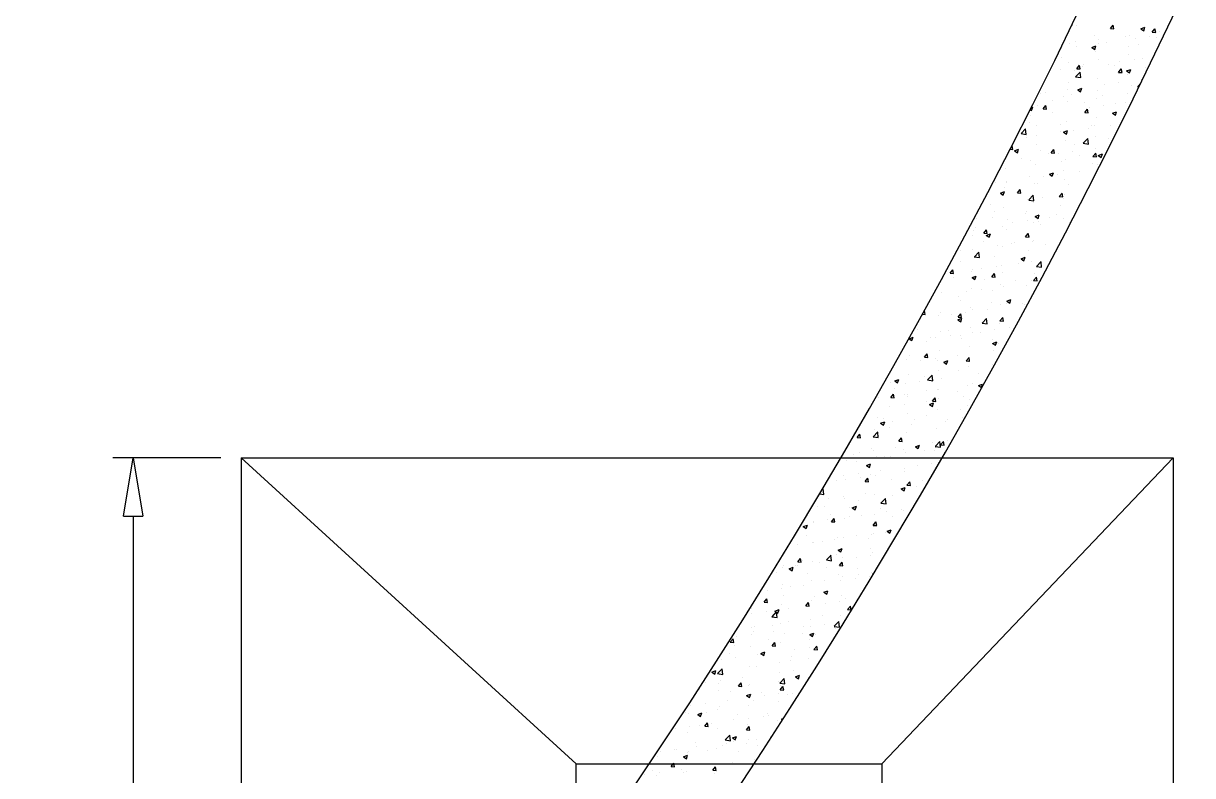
# Model space of a CAD drawing. Header units: millimetres. Extents: x 331487 to 517269, y 198509 to 399936.
# Drawn here: x 446105 to 448112, y 305752 to 307043 of the extents above; entities that cross this region are included whole.
import ezdxf

# ---------------------------------------------------------------- set-up
doc = ezdxf.new("R2010")
doc.units = ezdxf.units.MM
doc.header["$MEASUREMENT"] = 0
doc.layers.add('COLUMN', color=6, linetype='Continuous')
doc.layers.add('FOOTING', color=5, linetype='Continuous')

# ---------------------------------------------------------------- blocks, each defined once
blk = doc.blocks.new('_ClosedBlank')
at = {"color": 0, "linetype": 'ByBlock', "lineweight": -2}
for p, q in [((-1, 0.167), (0, 0)), ((-1, 0.167), (-1, -0.167)), ((0, 0), (-1, -0.167))]:
    blk.add_line(p, q, dxfattribs=at)

msp = doc.modelspace()

# ---------------------------------------------------------------- linework, layer by layer
at = {"layer": 'COLUMN', "color": 2, "linetype": 'Continuous'}
for p, q in [((447904.5, 307039.6), (447905.1, 307039.5)), ((447905, 307039.5), (447904.9, 307040.3)), ((447913.3, 307039.3), (447913.3, 307039.3)), ((447970.8, 307033.8), (447975.6, 307039.5)), ((447970.8, 307033.8), (447976.8, 307033.2)), ((447976.8, 307033.2), (447975.6, 307039.5)), ((448022.9, 307033.4), (448029.9, 307036.1)), ((448022.9, 307033.4), (448027.9, 307030)), ((448027.9, 307030), (448029.9, 307036.1)), ((448042.5, 307027.5), (448047.3, 307033.2)), ((448042.5, 307027.5), (448048.5, 307027)), ((448048.5, 307026.9), (448047.3, 307033.2)), ((448054.3, 307028.9), (448054.3, 307028.9)), ((447900.6, 307008), (447900.6, 307008)), ((447911.5, 307011.4), (447911.5, 307011.4)), ((447943.7, 307022.6), (447943.7, 307022.6)), ((447949.9, 307008.1), (447949.9, 307008.1)), ((447951.1, 307014.4), (447951.1, 307014.4)), ((447964.8, 307009.1), (447964.8, 307009.1)), ((447997.1, 307020.3), (447997.1, 307020.3)), ((448003, 307021.9), (448003, 307021.9)), ((448013, 307016.4), (448013, 307016.4)), ((448018.2, 307006.9), (448018.2, 307006.9)), ((448038, 307019.7), (448038, 307019.7)), ((448050.5, 307018.1), (448050.5, 307018.1)), ((447886.9, 306999.8), (447886.9, 306999.8)), ((447912, 307003.1), (447912, 307003.1)), ((447938.9, 307001.1), (447945.9, 307003.8)), ((447938.9, 307001.1), (447943.9, 306997.8)), ((447943.9, 306997.8), (447945.9, 307003.8)), ((447944.3, 306993.5), (447944.3, 306993.5)), ((448001.8, 306988.6), (448001.8, 306988.6)), ((448002.6, 307003.5), (448002.6, 307003.5)), ((447886, 306983.5), (447886, 306983.5)), ((447899.3, 306974.7), (447899.3, 306974.7)), ((447913, 306964.8), (447917.8, 306970.6)), ((447913, 306964.8), (447918.9, 306964.3)), ((447918.9, 306964.3), (447917.8, 306970.5)), ((447923.5, 306968.7), (447923.5, 306968.7)), ((447923.9, 306971.7), (447923.9, 306971.7)), ((447949.8, 306981.1), (447949.8, 306981.1)), ((447968.2, 306971.6), (447968.2, 306971.6)), ((447977.2, 306969.5), (447977.2, 306969.5)), ((447986.7, 306977), (447986.7, 306977)), ((448011.7, 306980.3), (448011.7, 306980.3)), ((448026.6, 306981.6), (448026.6, 306981.6)), ((448030.6, 306967.2), (448030.6, 306967.2)), ((447885.7, 306963.7), (447885.7, 306963.7)), ((447909.9, 306961.6), (447909.9, 306961.6)), ((447910.8, 306950.9), (447919.7, 306949.5)), ((447910.9, 306951), (447918.6, 306959.1)), ((447919.7, 306949.5), (447918.6, 306959)), ((447948.6, 306947.8), (447948.6, 306947.8)), ((447984.7, 306958.5), (447989.5, 306964.3)), ((447984.7, 306958.5), (447990.7, 306958)), ((447990.7, 306958), (447989.5, 306964.3)), ((447998.6, 306960.9), (448005.6, 306963.5)), ((447998.6, 306960.9), (448003.6, 306957.5)), ((448000.6, 306955.3), (448000.6, 306955.3)), ((448003.6, 306957.5), (448005.6, 306963.5)), ((448023.3, 306945.8), (448023.3, 306945.8)), ((447897.2, 306929.2), (447897.2, 306929.2)), ((447898.1, 306941.4), (447898.1, 306941.4)), ((447914.6, 306928.6), (447921.6, 306931.3)), ((447914.6, 306928.6), (447919.6, 306925.3)), ((447919.6, 306925.3), (447921.6, 306931.3)), ((447948.1, 306926.6), (447948.1, 306926.6)), ((447960.4, 306937.5), (447960.4, 306937.5)), ((447985.4, 306940.8), (447985.4, 306940.8)), ((448006.4, 306936.6), (448006.4, 306936.6)), ((448017.5, 306934.3), (448020, 306934)), ((448017.6, 306934.4), (448022.9, 306940)), ((447851, 306922.9), (447851, 306922.9)), ((447859.4, 306924.2), (447859.4, 306924.2)), ((447872.1, 306909.5), (447872.1, 306909.5)), ((447889.8, 306916.5), (447889.8, 306916.5)), ((447896.9, 306908.1), (447896.9, 306908.1)), ((447904.4, 306920.6), (447904.4, 306920.6)), ((447925.5, 306907.2), (447925.5, 306907.2)), ((447947.4, 306914.5), (447947.4, 306914.5)), ((447957.8, 306918.4), (447957.8, 306918.4)), ((447978.8, 306905), (447978.8, 306905)), ((447997, 306906.4), (447997, 306906.4)), ((447999.4, 306922), (447999.4, 306922)), ((448011.1, 306916.1), (448011.1, 306916.1)), ((447833.1, 306894.7), (447835.5, 306893)), ((447833.1, 306884.8), (447833.1, 306884.8)), ((447834.8, 306898), (447837.6, 306899)), ((447835.5, 306893), (447837.6, 306899)), ((447845.6, 306901.1), (447845.6, 306901.1)), ((447855.1, 306895.9), (447859.9, 306901.6)), ((447855.1, 306895.9), (447861.1, 306895.3)), ((447861.1, 306895.3), (447859.9, 306901.6)), ((447870.9, 306889.8), (447870.9, 306889.8)), ((447926.8, 306889.6), (447931.6, 306895.3)), ((447926.8, 306889.6), (447932.8, 306889.1)), ((447932.8, 306889.1), (447931.6, 306895.3)), ((447934.1, 306898.1), (447934.1, 306898.1)), ((447959.1, 306901.4), (447959.1, 306901.4)), ((447974.3, 306888.3), (447981.3, 306891)), ((447974.3, 306888.3), (447979.3, 306885)), ((447979.2, 306885), (447981.3, 306891)), ((447831.1, 306872.1), (447831.1, 306872.1)), ((447844.3, 306867.8), (447844.3, 306867.8)), ((447884.5, 306869.8), (447884.5, 306869.8)), ((447895.7, 306874.8), (447895.7, 306874.8)), ((447937.9, 306867.6), (447937.9, 306867.6)), ((447944, 306866.9), (447944, 306866.9)), ((447946.2, 306881.2), (447946.2, 306881.2)), ((447970.7, 306866.9), (447970.7, 306866.9)), ((447817.3, 306853.5), (447826.2, 306852.1)), ((447817.4, 306853.6), (447825.2, 306861.7)), ((447826.2, 306852.1), (447825.1, 306861.6)), ((447827.3, 306846.9), (447827.3, 306846.9)), ((447844.6, 306850.3), (447844.6, 306850.3)), ((447885.7, 306856.9), (447885.7, 306856.9)), ((447890.3, 306856.1), (447897.3, 306858.8)), ((447890.3, 306856.1), (447895.2, 306852.7)), ((447895.2, 306852.7), (447897.3, 306858.8)), ((447907.8, 306858.6), (447907.8, 306858.6)), ((447924.1, 306837), (447931.9, 306845.1)), ((447932.9, 306835.6), (447931.8, 306845)), ((447932.8, 306861.9), (447932.8, 306861.9)), ((447945, 306847.9), (447945, 306847.9)), ((447967.9, 306844.9), (447967.9, 306844.9)), ((447798.7, 306826.8), (447803.2, 306826.4)), ((447801.1, 306831.5), (447802.1, 306832.7)), ((447803.2, 306826.4), (447802.1, 306832.7)), ((447806.2, 306823.8), (447813.2, 306826.5)), ((447811.2, 306820.5), (447813.2, 306826.5)), ((447843.1, 306834.5), (447843.1, 306834.5)), ((447851.3, 306824.9), (447851.3, 306824.9)), ((447869, 306820.6), (447873.8, 306826.4)), ((447874.9, 306820.1), (447873.8, 306826.4)), ((447894.5, 306841.5), (447894.5, 306841.5)), ((447909.6, 306834.9), (447909.6, 306834.9)), ((447924, 306836.9), (447932.9, 306835.5)), ((447944.4, 306827.5), (447944.4, 306827.5)), ((447793, 306814.9), (447793, 306814.9)), ((447806.2, 306823.8), (447811.2, 306820.5)), ((447811.6, 306821), (447811.6, 306821)), ((447818.3, 306810.9), (447818.3, 306810.9)), ((447832.7, 306807.5), (447832.7, 306807.5)), ((447865, 306818.7), (447865, 306818.7)), ((447869, 306820.6), (447875, 306820.1)), ((447881.5, 306819.2), (447881.5, 306819.2)), ((447886.1, 306805.3), (447886.1, 306805.3)), ((447893.3, 306808.2), (447893.3, 306808.2)), ((447906.5, 306822.5), (447906.5, 306822.5)), ((447918.4, 306816.5), (447918.4, 306816.5)), ((447940.7, 306814.4), (447945.5, 306820.1)), ((447940.7, 306814.4), (447946.7, 306813.8)), ((447943.8, 306814.6), (447943.8, 306814.6)), ((447946.7, 306813.8), (447945.5, 306820.1)), ((447949.9, 306815.8), (447956.9, 306818.5)), ((447949.9, 306815.8), (447954.9, 306812.5)), ((447954.9, 306812.5), (447956.9, 306818.5)), ((447790, 306793.7), (447790, 306793.7)), ((447841.9, 306801.2), (447841.9, 306801.2)), ((447865.9, 306783.6), (447872.9, 306786.3)), ((447870.9, 306780.2), (447872.9, 306786.3)), ((447889.5, 306789.9), (447889.5, 306789.9)), ((447918.1, 306788), (447918.1, 306788)), ((447939.5, 306803), (447939.5, 306803)), ((447947.8, 306799.9), (447947.8, 306799.9)), ((447772.9, 306769.9), (447772.9, 306769.9)), ((447791.7, 306770.1), (447791.7, 306770.1)), ((447792, 306771.5), (447792, 306771.5)), ((447831.2, 306779.9), (447831.2, 306779.9)), ((447840.7, 306767.9), (447840.7, 306767.9)), ((447845.1, 306767.9), (447845.1, 306767.9)), ((447855.2, 306779.8), (447855.2, 306779.8)), ((447865.9, 306783.6), (447870.9, 306780.2)), ((447880.2, 306783.1), (447880.2, 306783.1)), ((447892, 306775), (447892, 306775)), ((447898.5, 306765.6), (447898.5, 306765.6)), ((447942.6, 306781.4), (447942.6, 306781.4)), ((447781.9, 306751.3), (447788.9, 306754)), ((447781.9, 306751.3), (447786.9, 306748)), ((447786.9, 306748), (447788.9, 306754)), ((447788.8, 306760.4), (447788.8, 306760.4)), ((447811.1, 306751.7), (447815.9, 306757.4)), ((447811.1, 306751.7), (447817.1, 306751.2)), ((447817.1, 306751.2), (447815.9, 306757.4)), ((447830.7, 306739.6), (447838.4, 306747.7)), ((447839.4, 306738.1), (447838.3, 306747.6)), ((447882.9, 306745.4), (447887.7, 306751.2)), ((447882.9, 306745.4), (447888.8, 306744.9)), ((447888.8, 306744.9), (447887.7, 306751.2)), ((447891.8, 306748.6), (447891.8, 306748.6)), ((447765.7, 306732), (447765.7, 306732)), ((447787.5, 306727.1), (447787.5, 306727.1)), ((447828.9, 306740.3), (447828.9, 306740.3)), ((447830.6, 306739.5), (447839.4, 306738.1)), ((447839.5, 306734.6), (447839.5, 306734.6)), ((447853.9, 306743.6), (447853.9, 306743.6)), ((447885.4, 306730.3), (447885.4, 306730.3)), ((447890.8, 306741.7), (447890.8, 306741.7)), ((447740, 306707.9), (447740, 306707.9)), ((447768.7, 306710.2), (447768.7, 306710.2)), ((447772.3, 306719), (447772.3, 306719)), ((447793.3, 306705.6), (447793.3, 306705.6)), ((447825.6, 306716.8), (447825.6, 306716.8)), ((447827, 306720.2), (447827, 306720.2)), ((447827.6, 306704.2), (447827.6, 306704.2)), ((447841.6, 306711.1), (447848.6, 306713.8)), ((447841.6, 306711.1), (447846.6, 306707.7)), ((447846.6, 306707.7), (447848.6, 306713.7)), ((447865.5, 306709.2), (447865.5, 306709.2)), ((447879, 306714.5), (447879, 306714.5)), ((447889.6, 306708.4), (447889.6, 306708.4)), ((447735.8, 306687.4), (447735.8, 306687.4)), ((447739.4, 306692.6), (447739.4, 306692.6)), ((447753.3, 306682.8), (447758.1, 306688.5)), ((447759.2, 306682.2), (447758.1, 306688.5)), ((447786.3, 306693.8), (447786.3, 306693.8)), ((447792.7, 306688.3), (447792.7, 306688.3)), ((447802.6, 306700.9), (447802.6, 306700.9)), ((447838.3, 306701.3), (447838.3, 306701.3)), ((447846.7, 306703.4), (447846.7, 306703.4)), ((447851, 306698.3), (447851, 306698.3)), ((447900.1, 306701.1), (447900.1, 306701.1)), ((447734.4, 306678.3), (447734.4, 306678.3)), ((447752.4, 306668.2), (447752.4, 306668.2)), ((447753.3, 306682.8), (447759.3, 306682.2)), ((447757.6, 306678.8), (447764.6, 306681.5)), ((447757.6, 306678.8), (447762.5, 306675.5)), ((447762.5, 306675.5), (447764.6, 306681.5)), ((447801.3, 306664.7), (447801.3, 306664.7)), ((447805.7, 306666), (447805.7, 306666)), ((447825, 306676.5), (447829.8, 306682.2)), ((447825, 306676.5), (447831, 306676)), ((447831, 306676), (447829.8, 306682.2)), ((447837, 306668), (447837, 306668)), ((447839.2, 306669.7), (447839.2, 306669.7)), ((447859.1, 306663.7), (447859.1, 306663.7)), ((447888.4, 306675.1), (447888.4, 306675.1)), ((447713.1, 306653.1), (447713.1, 306653.1)), ((447734.6, 306654.1), (447734.6, 306654.1)), ((447737.2, 306642.2), (447745, 306650.3)), ((447746, 306640.7), (447744.9, 306650.2)), ((447776.2, 306661.4), (447776.2, 306661.4)), ((447785.1, 306660.5), (447785.1, 306660.5)), ((447830.9, 306653.3), (447830.9, 306653.3)), ((447714.2, 306633.3), (447714.2, 306633.3)), ((447737.1, 306642.1), (447746, 306640.7)), ((447772.6, 306643.3), (447772.6, 306643.3)), ((447775, 306625.3), (447775, 306625.3)), ((447783.9, 306627.3), (447783.9, 306627.3)), ((447812.8, 306630.3), (447812.8, 306630.3)), ((447817.3, 306638.5), (447824.3, 306641.2)), ((447817.3, 306638.5), (447822.2, 306635.2)), ((447822.2, 306635.2), (447824.3, 306641.2)), ((447835.8, 306634.8), (447835.8, 306634.8)), ((447843.8, 306625.6), (447852.7, 306624.2)), ((447843.9, 306625.7), (447851.7, 306633.8)), ((447852.7, 306624.2), (447851.6, 306633.7)), ((447686.8, 306613.7), (447686.8, 306613.7)), ((447695.4, 306613.8), (447700.2, 306619.6)), ((447695.4, 306613.8), (447701.4, 306613.3)), ((447701.4, 306613.3), (447700.2, 306619.6)), ((447700.6, 306605.9), (447700.6, 306605.9)), ((447732.9, 306617.1), (447732.9, 306617.1)), ((447733.2, 306606.3), (447740.2, 306609)), ((447733.2, 306606.3), (447738.2, 306602.9)), ((447733.4, 306620.9), (447733.4, 306620.9)), ((447738.2, 306602.9), (447740.2, 306609)), ((447749.9, 306622), (447749.9, 306622)), ((447754, 306603.7), (447754, 306603.7)), ((447767.1, 306607.5), (447772, 306613.3)), ((447767.1, 306607.5), (447773.1, 306607)), ((447773.1, 306607), (447772, 306613.3)), ((447786.3, 306614.9), (447786.3, 306614.9)), ((447838.9, 306601.3), (447843.7, 306607)), ((447839.7, 306612.6), (447839.7, 306612.6)), ((447844.8, 306600.7), (447843.7, 306607)), ((447732.2, 306587.6), (447732.2, 306587.6)), ((447748.7, 306585.9), (447748.7, 306585.9)), ((447768.4, 306583.6), (447768.4, 306583.6)), ((447782.7, 306594), (447782.7, 306594)), ((447786.5, 306590.8), (447786.5, 306590.8)), ((447807.4, 306601.4), (447807.4, 306601.4)), ((447826.8, 306593.6), (447826.8, 306593.6)), ((447834.6, 306601.5), (447834.6, 306601.5)), ((447838.9, 306601.3), (447844.9, 306600.7)), ((447680.8, 306580.5), (447680.8, 306580.5)), ((447710.1, 306573.6), (447710.1, 306573.6)), ((447713, 306566.3), (447713, 306566.3)), ((447723.6, 306582.6), (447723.6, 306582.6)), ((447766.4, 306564), (447766.4, 306564)), ((447792.9, 306566), (447799.9, 306568.7)), ((447792.9, 306566), (447797.9, 306562.7)), ((447797.9, 306562.7), (447799.9, 306568.7)), ((447648.5, 306543.9), (447652.5, 306543.3)), ((447652.5, 306543.3), (447651.8, 306549.8)), ((447679.6, 306547.2), (447679.6, 306547.2)), ((447697.3, 306543.1), (447697.3, 306543.1)), ((447709.3, 306538.6), (447714.1, 306544.3)), ((447715.3, 306538.1), (447714.1, 306544.3)), ((447722.4, 306546.4), (447722.4, 306546.4)), ((447731, 306554.3), (447731, 306554.3)), ((447734.1, 306551.6), (447734.1, 306551.6)), ((447760.2, 306551.4), (447760.2, 306551.4)), ((447781.5, 306560.7), (447781.5, 306560.7)), ((447792.4, 306561.6), (447792.4, 306561.6)), ((447819.8, 306561.8), (447819.8, 306561.8)), ((447823.4, 306559.7), (447823.4, 306559.7)), ((447675.8, 306541.6), (447675.8, 306541.6)), ((447708.9, 306533.8), (447715.9, 306536.5)), ((447708.9, 306533.8), (447713.9, 306530.4)), ((447709.3, 306538.6), (447715.3, 306538.1)), ((447713.9, 306530.4), (447715.9, 306536.5)), ((447750.3, 306528.1), (447759.2, 306526.8)), ((447750.4, 306528.2), (447758.2, 306536.4)), ((447759.2, 306526.8), (447758.1, 306536.3)), ((447780.2, 306527.4), (447780.2, 306527.4)), ((447781, 306532.3), (447785.8, 306538.1)), ((447781, 306532.3), (447787, 306531.8)), ((447787, 306531.8), (447785.8, 306538.1)), ((447625.1, 306501.6), (447631.9, 306504.2)), ((447629.9, 306498.2), (447631.9, 306504.2)), ((447640.1, 306517.4), (447640.1, 306517.4)), ((447661.2, 306504), (447661.2, 306504)), ((447671, 306503.7), (447671, 306503.7)), ((447678.4, 306513.9), (447678.4, 306513.9)), ((447693.5, 306515.2), (447693.5, 306515.2)), ((447696.1, 306507), (447696.1, 306507)), ((447713.9, 306506.6), (447713.9, 306506.6)), ((447729.7, 306521), (447729.7, 306521)), ((447733.9, 306512), (447733.9, 306512)), ((447746.9, 306512.9), (447746.9, 306512.9)), ((447772.3, 306516.6), (447772.3, 306516.6)), ((447797.1, 306520.3), (447797.1, 306520.3)), ((447800.3, 306510.7), (447800.3, 306510.7)), ((447625, 306501.5), (447629.9, 306498.2)), ((447655.6, 306496.6), (447655.6, 306496.6)), ((447714.6, 306501.8), (447714.6, 306501.8)), ((447728.5, 306487.7), (447728.5, 306487.7)), ((447768, 306499.5), (447768, 306499.5)), ((447768.6, 306493.5), (447775.6, 306496.2)), ((447768.6, 306493.5), (447773.6, 306490.2)), ((447773.6, 306490.2), (447775.6, 306496.2)), ((447779, 306494.1), (447779, 306494.1)), ((447620.2, 306466.6), (447620.2, 306466.6)), ((447625.2, 306473.2), (447625.2, 306473.2)), ((447644.7, 306464.2), (447644.7, 306464.2)), ((447651.4, 306469.7), (447656.3, 306475.4)), ((447651.4, 306469.7), (447657.4, 306469.1)), ((447657.4, 306469.1), (447656.3, 306475.4)), ((447669.7, 306467.5), (447669.7, 306467.5)), ((447673.6, 306464.4), (447673.6, 306464.4)), ((447677.2, 306480.7), (447677.2, 306480.7)), ((447684.6, 306461.3), (447691.6, 306464)), ((447689.5, 306457.9), (447691.6, 306464)), ((447707.6, 306472.5), (447707.6, 306472.5)), ((447723.2, 306463.4), (447728, 306469.1)), ((447723.2, 306463.4), (447729.2, 306462.9)), ((447729.1, 306462.8), (447728, 306469.1)), ((447770.8, 306480.8), (447770.8, 306480.8)), ((447676, 306447.4), (447676, 306447.4)), ((447684.6, 306461.3), (447689.6, 306457.9)), ((447709.8, 306447), (447709.8, 306447)), ((447727, 306462.1), (447727, 306462.1)), ((447727.3, 306454.4), (447727.3, 306454.4)), ((447768.1, 306457), (447768.1, 306457)), ((447593.2, 306426.9), (447593.2, 306426.9)), ((447600.6, 306429), (447607.6, 306431.7)), ((447600.6, 306429), (447605.5, 306425.7)), ((447605.5, 306425.7), (447607.6, 306431.7)), ((447618.4, 306424.8), (447618.4, 306424.8)), ((447624, 306439.9), (447624, 306439.9)), ((447643.4, 306428.1), (447643.4, 306428.1)), ((447651.5, 306437), (447651.5, 306437)), ((447656.9, 306430.7), (447665.8, 306429.3)), ((447657, 306430.8), (447664.8, 306438.9)), ((447665.8, 306429.4), (447664.7, 306438.8)), ((447681.3, 306433.1), (447681.3, 306433.1)), ((447733.8, 306425), (447733.8, 306425)), ((447744.3, 306421), (447751.3, 306423.7)), ((447744.5, 306441.4), (447744.5, 306441.4)), ((447749.2, 306417.6), (447751.3, 306423.7)), ((447593.6, 306400.7), (447598.4, 306406.5)), ((447599.6, 306400.2), (447598.4, 306406.4)), ((447600.8, 306415.5), (447600.8, 306415.5)), ((447617.1, 306405), (447617.1, 306405)), ((447622.8, 306406.6), (447622.8, 306406.6)), ((447654.2, 306413.3), (447654.2, 306413.3)), ((447674.7, 306414.1), (447674.7, 306414.1)), ((447675.5, 306415), (447675.5, 306415)), ((447707.5, 306411), (447707.5, 306411)), ((447726.1, 306421.1), (447726.1, 306421.1)), ((447744.3, 306421), (447749.2, 306417.6)), ((447572.3, 306400.2), (447572.3, 306400.2)), ((447592.1, 306385.4), (447592.1, 306385.4)), ((447593.6, 306400.7), (447599.6, 306400.2)), ((447617.1, 306388.7), (447617.1, 306388.7)), ((447621.9, 306402.1), (447621.9, 306402.1)), ((447655, 306393.6), (447655, 306393.6)), ((447660.2, 306388.8), (447667.2, 306391.4)), ((447660.2, 306388.8), (447665.2, 306385.4)), ((447665.2, 306385.4), (447667.2, 306391.4)), ((447665.3, 306394.4), (447670.1, 306400.2)), ((447665.3, 306394.4), (447671.3, 306393.9)), ((447671.3, 306393.9), (447670.1, 306400.2)), ((447675.2, 306399.8), (447675.2, 306399.8)), ((447718.2, 306402), (447718.2, 306402)), ((447724.9, 306387.8), (447724.9, 306387.8)), ((447728.6, 306397.6), (447728.6, 306397.6)), ((447571.1, 306366.9), (447571.1, 306366.9)), ((447580.9, 306364.7), (447580.9, 306364.7)), ((447621.6, 306373.3), (447621.6, 306373.3)), ((447634.3, 306362.4), (447634.3, 306362.4)), ((447655.3, 306370), (447655.3, 306370)), ((447673.5, 306380.8), (447673.5, 306380.8)), ((447691.9, 306362.5), (447691.9, 306362.5)), ((447713.7, 306380), (447713.7, 306380)), ((447716.9, 306365.8), (447716.9, 306365.8)), ((447565.8, 306345.9), (447565.8, 306345.9)), ((447576.2, 306356.5), (447583.2, 306359.2)), ((447576.2, 306356.5), (447581.2, 306353.1)), ((447581.2, 306353.1), (447583.2, 306359.2)), ((447590.8, 306349.2), (447590.8, 306349.2)), ((447597, 306360), (447597, 306360)), ((447628.7, 306354.2), (447628.7, 306354.2)), ((447672.3, 306347.5), (447672.3, 306347.5)), ((447687.6, 306360.2), (447687.6, 306360.2)), ((447535.7, 306331.8), (447540.6, 306337.5)), ((447535.7, 306331.8), (447541.7, 306331.2)), ((447541.7, 306331.2), (447540.6, 306337.5)), ((447563.4, 306333.3), (447572.3, 306331.9)), ((447563.5, 306333.4), (447571.3, 306341.5)), ((447569.9, 306333.6), (447569.9, 306333.6)), ((447572.3, 306331.9), (447571.2, 306341.4)), ((447607.5, 306325.5), (447612.3, 306331.2)), ((447607.5, 306325.5), (447613.4, 306325)), ((447613.4, 306325), (447612.3, 306331.2)), ((447620.4, 306340), (447620.4, 306340)), ((447665.5, 306323.1), (447665.5, 306323.1)), ((447670.2, 306316.9), (447678, 306325)), ((447679, 306315.4), (447677.9, 306324.9)), ((447679.2, 306319.2), (447684, 306325)), ((447685.2, 306318.7), (447684, 306325)), ((447690.6, 306326.4), (447690.6, 306326.4)), ((447529.1, 306302.4), (447529.1, 306302.4)), ((447539.5, 306306.5), (447539.5, 306306.5)), ((447561.4, 306313.6), (447561.4, 306313.6)), ((447564.5, 306309.8), (447564.5, 306309.8)), ((447602.4, 306314.8), (447602.4, 306314.8)), ((447614.8, 306311.3), (447614.8, 306311.3)), ((447619.2, 306306.7), (447619.2, 306306.7)), ((447635.9, 306316.2), (447642.9, 306318.9)), ((447635.9, 306316.2), (447640.9, 306312.9)), ((447640.9, 306312.9), (447642.9, 306318.9)), ((447651.2, 306310.3), (447651.2, 306310.3)), ((447668.2, 306309.1), (447668.2, 306309.1)), ((447670.1, 306316.8), (447679, 306315.4)), ((447671.1, 306314.2), (447671.1, 306314.2)), ((447679.2, 306319.2), (447685.2, 306318.7)), ((447517.3, 306293.3), (447517.3, 306293.3)), ((447534.6, 306290.3), (447534.6, 306290.3)), ((447551.9, 306284), (447558.9, 306286.7)), ((447551.9, 306284), (447556.9, 306280.6)), ((447556.9, 306280.6), (447558.9, 306286.7)), ((447568.6, 306300.3), (447568.6, 306300.3)), ((447582.5, 306300.1), (447582.5, 306300.1)), ((447592.9, 306300.3), (447592.9, 306300.3)), ((447635.9, 306297.9), (447635.9, 306297.9)), ((447639.2, 306283.6), (447639.2, 306283.6)), ((447664.3, 306286.9), (447664.3, 306286.9)), ((447675.2, 306288.4), (447675.2, 306288.4)), ((447513.2, 306267), (447513.2, 306267)), ((447538.2, 306270.3), (447538.2, 306270.3)), ((447541.5, 306262.7), (447541.5, 306262.7)), ((447549.6, 306256.5), (447554.4, 306262.3)), ((447555.6, 306256), (447554.4, 306262.3)), ((447558.5, 306268.3), (447558.5, 306268.3)), ((447567.4, 306267), (447567.4, 306267)), ((447576.1, 306275.3), (447576.1, 306275.3)), ((447616.9, 306278.4), (447616.9, 306278.4)), ((447617.9, 306273.4), (447617.9, 306273.4)), ((447669.9, 306280.9), (447669.9, 306280.9)), ((447475.5, 306241.7), (447477.8, 306244.1)), ((447478.8, 306234.5), (447477.7, 306244)), ((447500.2, 306258.3), (447500.2, 306258.3)), ((447516.1, 306260), (447516.1, 306260)), ((447549.6, 306256.5), (447555.6, 306256)), ((447594.9, 306260.5), (447594.9, 306260.5)), ((447611.6, 306243.7), (447618.6, 306246.4)), ((447611.6, 306243.7), (447616.6, 306240.4)), ((447612.9, 306244.2), (447612.9, 306244.2)), ((447616.6, 306240.4), (447618.6, 306246.4)), ((447621.3, 306250.3), (447626.2, 306256)), ((447621.3, 306250.3), (447627.3, 306249.7)), ((447627.3, 306249.7), (447626.2, 306256)), ((447638, 306247.5), (447638, 306247.5)), ((447648.3, 306258.2), (447648.3, 306258.2)), ((447471.9, 306235.6), (447478.8, 306234.5)), ((447486.9, 306227.6), (447486.9, 306227.6)), ((447511.9, 306230.9), (447511.9, 306230.9)), ((447514.9, 306226.7), (447514.9, 306226.7)), ((447538.4, 306223.3), (447538.4, 306223.3)), ((447549.8, 306235.9), (447549.8, 306235.9)), ((447566.2, 306233.7), (447566.2, 306233.7)), ((447576.8, 306219.5), (447584.6, 306227.6)), ((447585.6, 306218), (447584.5, 306227.5)), ((447596.7, 306233.3), (447596.7, 306233.3)), ((447616.7, 306240.1), (447616.7, 306240.1)), ((447462.9, 306219.2), (447462.9, 306219.2)), ((447468.7, 306213.9), (447468.7, 306213.9)), ((447480.1, 306213.3), (447480.1, 306213.3)), ((447522, 306211.6), (447522, 306211.6)), ((447527.6, 306211.5), (447534.6, 306214.2)), ((447527.6, 306211.5), (447532.5, 306208.1)), ((447532.5, 306208.1), (447534.6, 306214.2)), ((447575.4, 306209.4), (447575.4, 306209.4)), ((447576.7, 306219.4), (447585.6, 306218)), ((447586.6, 306204.7), (447586.6, 306204.7)), ((447611.7, 306208), (447611.7, 306208)), ((447615.5, 306206.8), (447615.5, 306206.8)), ((447628.8, 306207.1), (447628.8, 306207.1)), ((447443.5, 306179.2), (447450.5, 306181.9)), ((447448.5, 306175.9), (447450.5, 306181.9)), ((447460.6, 306188.1), (447460.6, 306188.1)), ((447461.7, 306185.9), (447461.7, 306185.9)), ((447485.6, 306191.4), (447485.6, 306191.4)), ((447489.7, 306200.5), (447489.7, 306200.5)), ((447491.8, 306187.6), (447496.6, 306193.3)), ((447491.8, 306187.6), (447497.7, 306187.1)), ((447497.7, 306187.1), (447496.6, 306193.3)), ((447513.7, 306193.4), (447513.7, 306193.4)), ((447523.5, 306196.4), (447523.5, 306196.4)), ((447543.1, 306198.2), (447543.1, 306198.2)), ((447563.5, 306181.3), (447568.3, 306187.1)), ((447565, 306200.4), (447565, 306200.4)), ((447569.5, 306180.8), (447568.3, 306187.1)), ((447596.5, 306196), (447596.5, 306196)), ((447443.5, 306179.2), (447448.5, 306175.9)), ((447448.8, 306163.1), (447448.8, 306163.1)), ((447534.3, 306163.7), (447534.3, 306163.7)), ((447560.3, 306165.3), (447560.3, 306165.3)), ((447563.5, 306181.3), (447569.5, 306180.8)), ((447563.8, 306167.2), (447563.8, 306167.2)), ((447585.4, 306168.6), (447585.4, 306168.6)), ((447587.2, 306171.2), (447594.3, 306173.9)), ((447587.2, 306171.2), (447592.2, 306167.8)), ((447592.2, 306167.8), (447594.2, 306173.9)), ((447592.6, 306173.7), (447592.6, 306173.7)), ((447417.6, 306143.7), (447417.6, 306143.7)), ((447434.3, 306148.7), (447434.3, 306148.7)), ((447459.3, 306152), (447459.3, 306152)), ((447460.5, 306152.6), (447460.5, 306152.6)), ((447476, 306153.7), (447476, 306153.7)), ((447497.2, 306157), (447497.2, 306157)), ((447502.1, 306160.8), (447502.1, 306160.8)), ((447503.2, 306139), (447510.2, 306141.6)), ((447508.2, 306135.6), (447510.2, 306141.6)), ((447512.4, 306160.1), (447512.4, 306160.1)), ((447555.5, 306158.6), (447555.5, 306158.6)), ((447558.2, 306141.7), (447558.2, 306141.7)), ((447433.9, 306118.7), (447438.7, 306124.4)), ((447439.9, 306118.1), (447438.7, 306124.4)), ((447441.6, 306121.7), (447441.6, 306121.7)), ((447483.2, 306121.9), (447492.1, 306120.6)), ((447483.3, 306122), (447491.1, 306130.2)), ((447492.1, 306120.6), (447491, 306130.1)), ((447499.9, 306131.7), (447499.9, 306131.7)), ((447503.2, 306139), (447508.2, 306135.6)), ((447511.2, 306126.8), (447511.2, 306126.8)), ((447534, 306125.9), (447534, 306125.9)), ((447559, 306129.2), (447559, 306129.2)), ((447562.6, 306133.9), (447562.6, 306133.9)), ((447407.9, 306109.3), (447407.9, 306109.3)), ((447408.8, 306112.9), (447408.8, 306112.9)), ((447419.2, 306106.7), (447426.2, 306109.4)), ((447419.2, 306106.7), (447424.2, 306103.3)), ((447424.2, 306103.3), (447426.2, 306109.4)), ((447429.3, 306112), (447429.3, 306112)), ((447433, 306112.6), (447433, 306112.6)), ((447433.9, 306118.7), (447439.9, 306118.1)), ((447459.3, 306119.3), (447459.3, 306119.3)), ((447470.9, 306117.5), (447470.9, 306117.5)), ((447482.7, 306109.7), (447482.7, 306109.7)), ((447505.6, 306112.4), (447510.5, 306118.1)), ((447505.6, 306112.4), (447511.6, 306111.9)), ((447511.6, 306111.9), (447510.5, 306118.1)), ((447536, 306107.5), (447536, 306107.5)), ((447397, 306100.8), (447397, 306100.8)), ((447450.4, 306098.5), (447450.4, 306098.5)), ((447458.1, 306086), (447458.1, 306086)), ((447479.8, 306086.7), (447479.8, 306086.7)), ((447503.8, 306096.3), (447503.8, 306096.3)), ((447507.7, 306086.4), (447507.7, 306086.4)), ((447510, 306093.5), (447510, 306093.5)), ((447532.7, 306089.7), (447532.7, 306089.7)), ((447538.1, 306096.7), (447538.1, 306096.7)), ((447557.1, 306094), (447557.1, 306094)), ((447561.3, 306100.6), (447561.3, 306100.6)), ((447562.9, 306098.7), (447565.2, 306099.6)), ((447562.9, 306098.7), (447564.2, 306097.9)), ((447381.6, 306069.8), (447381.6, 306069.8)), ((447406.7, 306073.1), (447406.7, 306073.1)), ((447407.6, 306079.6), (447407.6, 306079.6)), ((447421.5, 306076.7), (447421.5, 306076.7)), ((447444.5, 306078.1), (447444.5, 306078.1)), ((447478.9, 306066.4), (447485.9, 306069.1)), ((447478.9, 306066.4), (447483.9, 306063.1)), ((447483.9, 306063.1), (447485.9, 306069.1)), ((447376.1, 306049.7), (447380.9, 306055.5)), ((447376.1, 306049.7), (447382, 306049.2)), ((447382, 306049.2), (447380.9, 306055.4)), ((447406.3, 306046.3), (447406.3, 306046.3)), ((447409.4, 306061.1), (447409.4, 306061.1)), ((447447.8, 306043.4), (447452.6, 306049.2)), ((447447.8, 306043.4), (447453.8, 306042.9)), ((447453.8, 306042.9), (447452.6, 306049.2)), ((447456.9, 306052.7), (447456.9, 306052.7)), ((447462.8, 306058.9), (447462.8, 306058.9)), ((447481.4, 306047), (447481.4, 306047)), ((447506.4, 306050.3), (447506.4, 306050.3)), ((447508.8, 306060.2), (447508.8, 306060.2)), ((447516.2, 306056.6), (447516.2, 306056.6)), ((447519.5, 306037.2), (447524.3, 306042.9)), ((447525.5, 306036.6), (447524.3, 306042.9)), ((447355, 306039.3), (447355, 306039.3)), ((447355.3, 306030.4), (447355.3, 306030.4)), ((447380.4, 306033.7), (447380.4, 306033.7)), ((447389.7, 306024.5), (447398.6, 306023.2)), ((447389.8, 306024.6), (447397.6, 306032.7)), ((447394.9, 306034.2), (447401.9, 306036.9)), ((447394.9, 306034.2), (447399.8, 306030.8)), ((447398.6, 306023.2), (447397.5, 306032.6)), ((447399.8, 306030.8), (447401.9, 306036.9)), ((447418.2, 306038.7), (447418.2, 306038.7)), ((447475.7, 306027), (447475.7, 306027)), ((447507.6, 306027), (447507.6, 306027)), ((447519.5, 306037.2), (447525.5, 306036.6)), ((447336.5, 306012.3), (447336.5, 306012.3)), ((447353.8, 306006), (447353.8, 306006)), ((447359, 306007), (447359, 306007)), ((447389.9, 306010), (447389.9, 306010)), ((447405.1, 306013.1), (447405.1, 306013.1)), ((447417.3, 306017), (447417.3, 306017)), ((447443.3, 306007.8), (447443.3, 306007.8)), ((447455.1, 306007.5), (447455.1, 306007.5)), ((447455.6, 306019.5), (447455.6, 306019.5)), ((447480.1, 306010.8), (447480.1, 306010.8)), ((447496.5, 306008), (447505.4, 306006.6)), ((447496.6, 306008.1), (447504.3, 306016.2)), ((447496.7, 306005.5), (447496.7, 306005.5)), ((447499.6, 306005.1), (447499.6, 306005.1)), ((447505.4, 306006.6), (447504.3, 306016.1)), ((447318.2, 305980.8), (447323, 305986.5)), ((447324.2, 305980.2), (447323, 305986.5)), ((447329, 305990.9), (447329, 305990.9)), ((447354.1, 305994.2), (447354.1, 305994.2)), ((447357.6, 305998.9), (447357.6, 305998.9)), ((447383, 305985.1), (447383, 305985.1)), ((447391.9, 305999.2), (447391.9, 305999.2)), ((447411, 305996.6), (447411, 305996.6)), ((447441.3, 305995.1), (447441.3, 305995.1)), ((447454.4, 305986.2), (447454.4, 305986.2)), ((447454.6, 305993.9), (447461.6, 305996.6)), ((447454.6, 305993.9), (447459.5, 305990.6)), ((447459.5, 305990.6), (447461.6, 305996.6)), ((447464.4, 305994.4), (447464.4, 305994.4)), ((447316.6, 305961.5), (447316.6, 305961.5)), ((447318.2, 305980.8), (447324.2, 305980.2)), ((447324.7, 305975), (447324.7, 305975)), ((447352.6, 305972.7), (447352.6, 305972.7)), ((447370.5, 305961.7), (447377.5, 305964.4)), ((447370.5, 305961.7), (447375.5, 305958.3)), ((447375.5, 305958.3), (447377.5, 305964.4)), ((447389.9, 305974.5), (447394.8, 305980.2)), ((447389.9, 305974.5), (447395.9, 305974)), ((447395.9, 305974), (447394.8, 305980.2)), ((447403.9, 305979.8), (447403.9, 305979.8)), ((447428.8, 305968.1), (447428.8, 305968.1)), ((447453.8, 305971.4), (447453.8, 305971.4)), ((447461.7, 305968.2), (447466.5, 305974)), ((447461.7, 305968.2), (447467.6, 305967.7)), ((447467.6, 305967.7), (447466.5, 305974)), ((447302.7, 305951.5), (447302.7, 305951.5)), ((447327.8, 305954.8), (447327.8, 305954.8)), ((447365.6, 305959.8), (447365.6, 305959.8)), ((447370, 305959.2), (447370, 305959.2)), ((447402.7, 305946.5), (447402.7, 305946.5)), ((447421.2, 305950.1), (447421.2, 305950.1)), ((447423.4, 305957), (447423.4, 305957)), ((447453.2, 305952.9), (447453.2, 305952.9)), ((447286.5, 305929.4), (447293.5, 305932.1)), ((447286.5, 305929.4), (447291.5, 305926.1)), ((447291.5, 305926.1), (447293.5, 305932.1)), ((447296.3, 305927.1), (447305.2, 305925.7)), ((447296.4, 305927.2), (447304.2, 305935.3)), ((447299.4, 305931.9), (447299.4, 305931.9)), ((447305.2, 305925.7), (447304.1, 305935.2)), ((447304.5, 305930), (447304.5, 305930)), ((447351.3, 305939.4), (447351.3, 305939.4)), ((447362.9, 305940), (447362.9, 305940)), ((447402.5, 305928.7), (447402.5, 305928.7)), ((447427.5, 305932), (447427.5, 305932)), ((447430.2, 305921.4), (447437.2, 305924.1)), ((447430.2, 305921.4), (447435.2, 305918.1)), ((447435.2, 305918.1), (447437.2, 305924.1)), ((447276.4, 305912.1), (447276.4, 305912.1)), ((447297.2, 305910.4), (447297.2, 305910.4)), ((447301.4, 305915.4), (447301.4, 305915.4)), ((447332.1, 305905.5), (447336.9, 305911.3)), ((447332.1, 305905.5), (447338.1, 305905)), ((447338.1, 305905), (447336.9, 305911.3)), ((447339.3, 305920.3), (447339.3, 305920.3)), ((447350.1, 305906.1), (447350.1, 305906.1)), ((447350.5, 305908.1), (447350.5, 305908.1)), ((447401.5, 305913.2), (447401.5, 305913.2)), ((447403, 305910.6), (447411.9, 305909.2)), ((447403.1, 305910.7), (447410.9, 305918.8)), ((447403.8, 305899.3), (447408.6, 305905)), ((447403.9, 305905.9), (447403.9, 305905.9)), ((447409.8, 305898.7), (447408.6, 305905)), ((447411.9, 305909.2), (447410.8, 305918.7)), ((447452, 305919.6), (447452, 305919.6)), ((447264.9, 305899.2), (447264.9, 305899.2)), ((447298.2, 305898.6), (447298.2, 305898.6)), ((447313, 305880.9), (447313, 305880.9)), ((447318.2, 305896.9), (447318.2, 305896.9)), ((447346.2, 305889.2), (447353.2, 305891.8)), ((447346.2, 305889.2), (447351.2, 305885.8)), ((447351.2, 305885.8), (447353.2, 305891.8)), ((447371.6, 305894.7), (447371.6, 305894.7)), ((447376.2, 305889.2), (447376.2, 305889.2)), ((447401.2, 305892.5), (447401.2, 305892.5)), ((447403.8, 305899.3), (447409.8, 305898.8)), ((447417, 305890.4), (447417, 305890.4)), ((447425, 305892.4), (447425, 305892.4)), ((447439.1, 305897.5), (447439.1, 305897.5)), ((447250.1, 305872.6), (447250.1, 305872.6)), ((447275.1, 305875.9), (447275.1, 305875.9)), ((447297, 305865.4), (447297, 305865.4)), ((447300.4, 305870.4), (447300.4, 305870.4)), ((447348.9, 305872.9), (447348.9, 305872.9)), ((447358.7, 305880.4), (447358.7, 305880.4)), ((447400.3, 305879.9), (447400.3, 305879.9)), ((447242.1, 305860.4), (447242.1, 305860.4)), ((447246.5, 305859), (447246.5, 305859)), ((447262.2, 305856.9), (447269.2, 305859.6)), ((447262.2, 305856.9), (447267.2, 305853.5)), ((447267.2, 305853.5), (447269.2, 305859.6)), ((447274.2, 305836.6), (447279.1, 305842.4)), ((447277.3, 305859.5), (447277.3, 305859.5)), ((447280.2, 305836.1), (447279.1, 305842.3)), ((447286.7, 305841.5), (447286.7, 305841.5)), ((447324.4, 305848.4), (447324.4, 305848.4)), ((447330.7, 305857.3), (447330.7, 305857.3)), ((447349.9, 305849.8), (447349.9, 305849.8)), ((447374.9, 305853.1), (447374.9, 305853.1)), ((447382.7, 305858.4), (447382.7, 305858.4)), ((447384, 305855), (447384, 305855)), ((447399, 305846.6), (447399, 305846.6)), ((447405.9, 305848.9), (447409.9, 305850.4)), ((447405.9, 305848.9), (447408, 305847.5)), ((447412.8, 305858.1), (447412.8, 305858.1)), ((447223.8, 305833.2), (447223.8, 305833.2)), ((447245.3, 305825.7), (447245.3, 305825.7)), ((447248.8, 305836.5), (447248.8, 305836.5)), ((447266.1, 305838.4), (447266.1, 305838.4)), ((447274.2, 305836.6), (447280.2, 305836.1)), ((447295.8, 305832.1), (447295.8, 305832.1)), ((447309.6, 305813.3), (447317.4, 305821.4)), ((447318.4, 305811.8), (447317.3, 305821.3)), ((447346, 305830.3), (447350.8, 305836.1)), ((447346, 305830.3), (447351.9, 305829.8)), ((447347.7, 305839.6), (447347.7, 305839.6)), ((447351.9, 305829.8), (447350.8, 305836.1)), ((447257.8, 305808.4), (447257.8, 305808.4)), ((447260.4, 305802), (447260.4, 305802)), ((447304.2, 305803.4), (447304.2, 305803.4)), ((447309.5, 305813.2), (447318.4, 305811.8)), ((447311.2, 305806.2), (447311.2, 305806.2)), ((447321.9, 305816.6), (447328.9, 305819.3)), ((447321.9, 305816.6), (447326.9, 305813.3)), ((447323.6, 305810.3), (447323.6, 305810.3)), ((447326.8, 305813.3), (447328.9, 305819.3)), ((447346.5, 305806.3), (447346.5, 305806.3)), ((447348.6, 305813.6), (447348.6, 305813.6)), ((447362.6, 305813.4), (447362.6, 305813.4)), ((447364.6, 305803.9), (447364.6, 305803.9)), ((447386.5, 305818.6), (447386.5, 305818.6)), ((447187.6, 305783.4), (447187.6, 305783.4)), ((447192.7, 305785.3), (447192.7, 305785.3)), ((447197.5, 305793.7), (447197.5, 305793.7)), ((447222.5, 305797), (447222.5, 305797)), ((447225.5, 305797.3), (447225.5, 305797.3)), ((447237.9, 305784.4), (447244.9, 305787.1)), ((447237.9, 305784.4), (447242.8, 305781)), ((447242.8, 305781), (447244.9, 305787.1)), ((447244, 305792.4), (447244, 305792.4)), ((447245.9, 305793.4), (447245.9, 305793.4)), ((447278.9, 305795), (447278.9, 305795)), ((447294.5, 305798.8), (447294.5, 305798.8)), ((447332.3, 305792.7), (447332.3, 305792.7)), ((447216.4, 305767.7), (447221.2, 305773.4)), ((447216.4, 305767.7), (447222.4, 305767.1)), ((447222.4, 305767.1), (447221.2, 305773.4)), ((447234.1, 305762.6), (447234.1, 305762.6)), ((447288.1, 305761.4), (447292.9, 305767.1)), ((447288.1, 305761.4), (447294.1, 305760.9)), ((447294.1, 305760.9), (447292.9, 305767.1)), ((447293.3, 305765.5), (447293.3, 305765.5)), ((447297.2, 305770.9), (447297.2, 305770.9)), ((447322.3, 305774.2), (447322.3, 305774.2)), ((447345.3, 305773), (447345.3, 305773)), ((447360.2, 305779.2), (447360.2, 305779.2)), ((447171.2, 305754.3), (447171.2, 305754.3)), ((447184.5, 305759.9), (447184.5, 305759.9)), ((447191.5, 305752), (447191.5, 305752)), ((447196.2, 305757.6), (447196.2, 305757.6)), ((447237.9, 305757.6), (447237.9, 305757.6)), ((447242.8, 305759.1), (447242.8, 305759.1)), ((447291.3, 305755.4), (447291.3, 305755.4)), ((447344.7, 305753.1), (447344.7, 305753.1))]:
    msp.add_line(p, q, dxfattribs=at)
at = {"layer": 'COLUMN'}
for radius in [10508.3, 10658.3]:
    msp.add_arc((438443.4, 311612.5), radius, 298.48297, 358.12405, dxfattribs=at)
at = {"layer": 'FOOTING', "color": 4}
for p, q in [((446443.6, 306297.1), (446257.9, 306297.1)), ((446292.9, 306197.1), (446292.9, 304897.1))]:
    msp.add_line(p, q, dxfattribs=at)
at = {"layer": 'FOOTING'}
for p, q in [((446478.6, 306297.1), (448078.6, 306297.1)), ((446478.6, 306297.1), (446478.6, 304797.1)), ((447053.6, 305772.1), (446478.6, 306297.1)), ((447578.6, 305772.1), (448078.6, 306297.1)), ((448078.6, 306297.1), (448078.6, 304797.1)), ((447053.6, 305772.1), (447578.6, 305772.1)), ((447053.6, 305322.1), (447053.6, 305772.1)), ((447578.6, 305772.1), (447578.6, 305322.1))]:
    msp.add_line(p, q, dxfattribs=at)

# ---------------------------------------------------------------- block references
at = {"layer": 'FOOTING', "color": 4, "xscale": 100, "yscale": 100, "zscale": 100, "rotation": 90}
msp.add_blockref('_ClosedBlank', (446292.9, 306297.1), dxfattribs=at)

doc.saveas('drawing.dxf')
